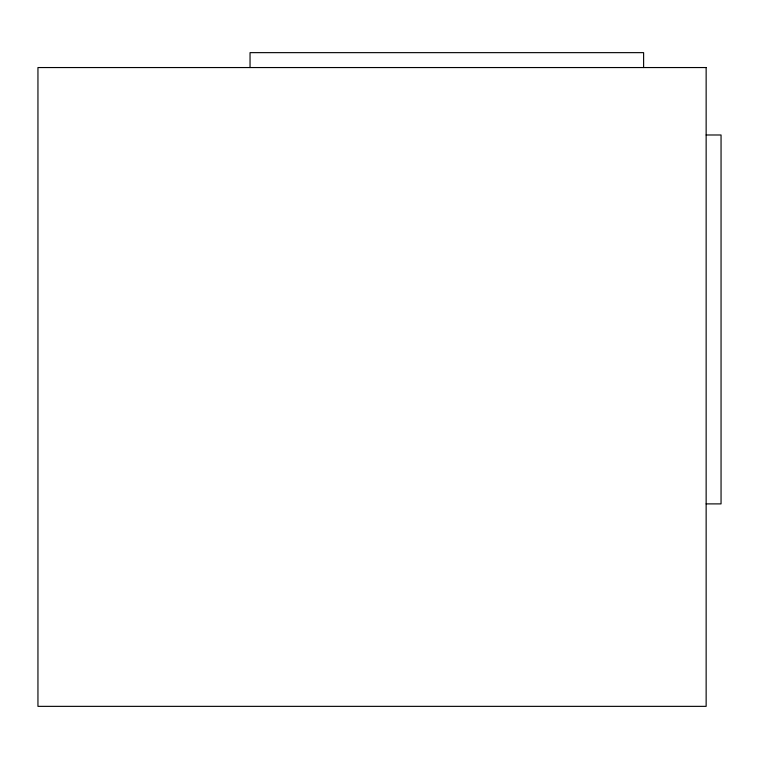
<?xml version="1.0" encoding="UTF-8"?>
<svg xmlns="http://www.w3.org/2000/svg" width="759" height="759" viewBox="0 0 759 759"><rect width="100%" height="100%" fill="white"/><g stroke="black" fill="none" stroke-linecap="round" stroke-linejoin="round"><path stroke-width="1.14" d="M706.145 134.988L721.05 134.988L721.05 503.891L706.145 503.891M643.613 67.551L643.613 52.646L250.043 52.646L250.043 67.551M706.145 67.551L37.95 67.551L37.95 706.354L706.145 706.354L706.145 67.551"/></g></svg>
